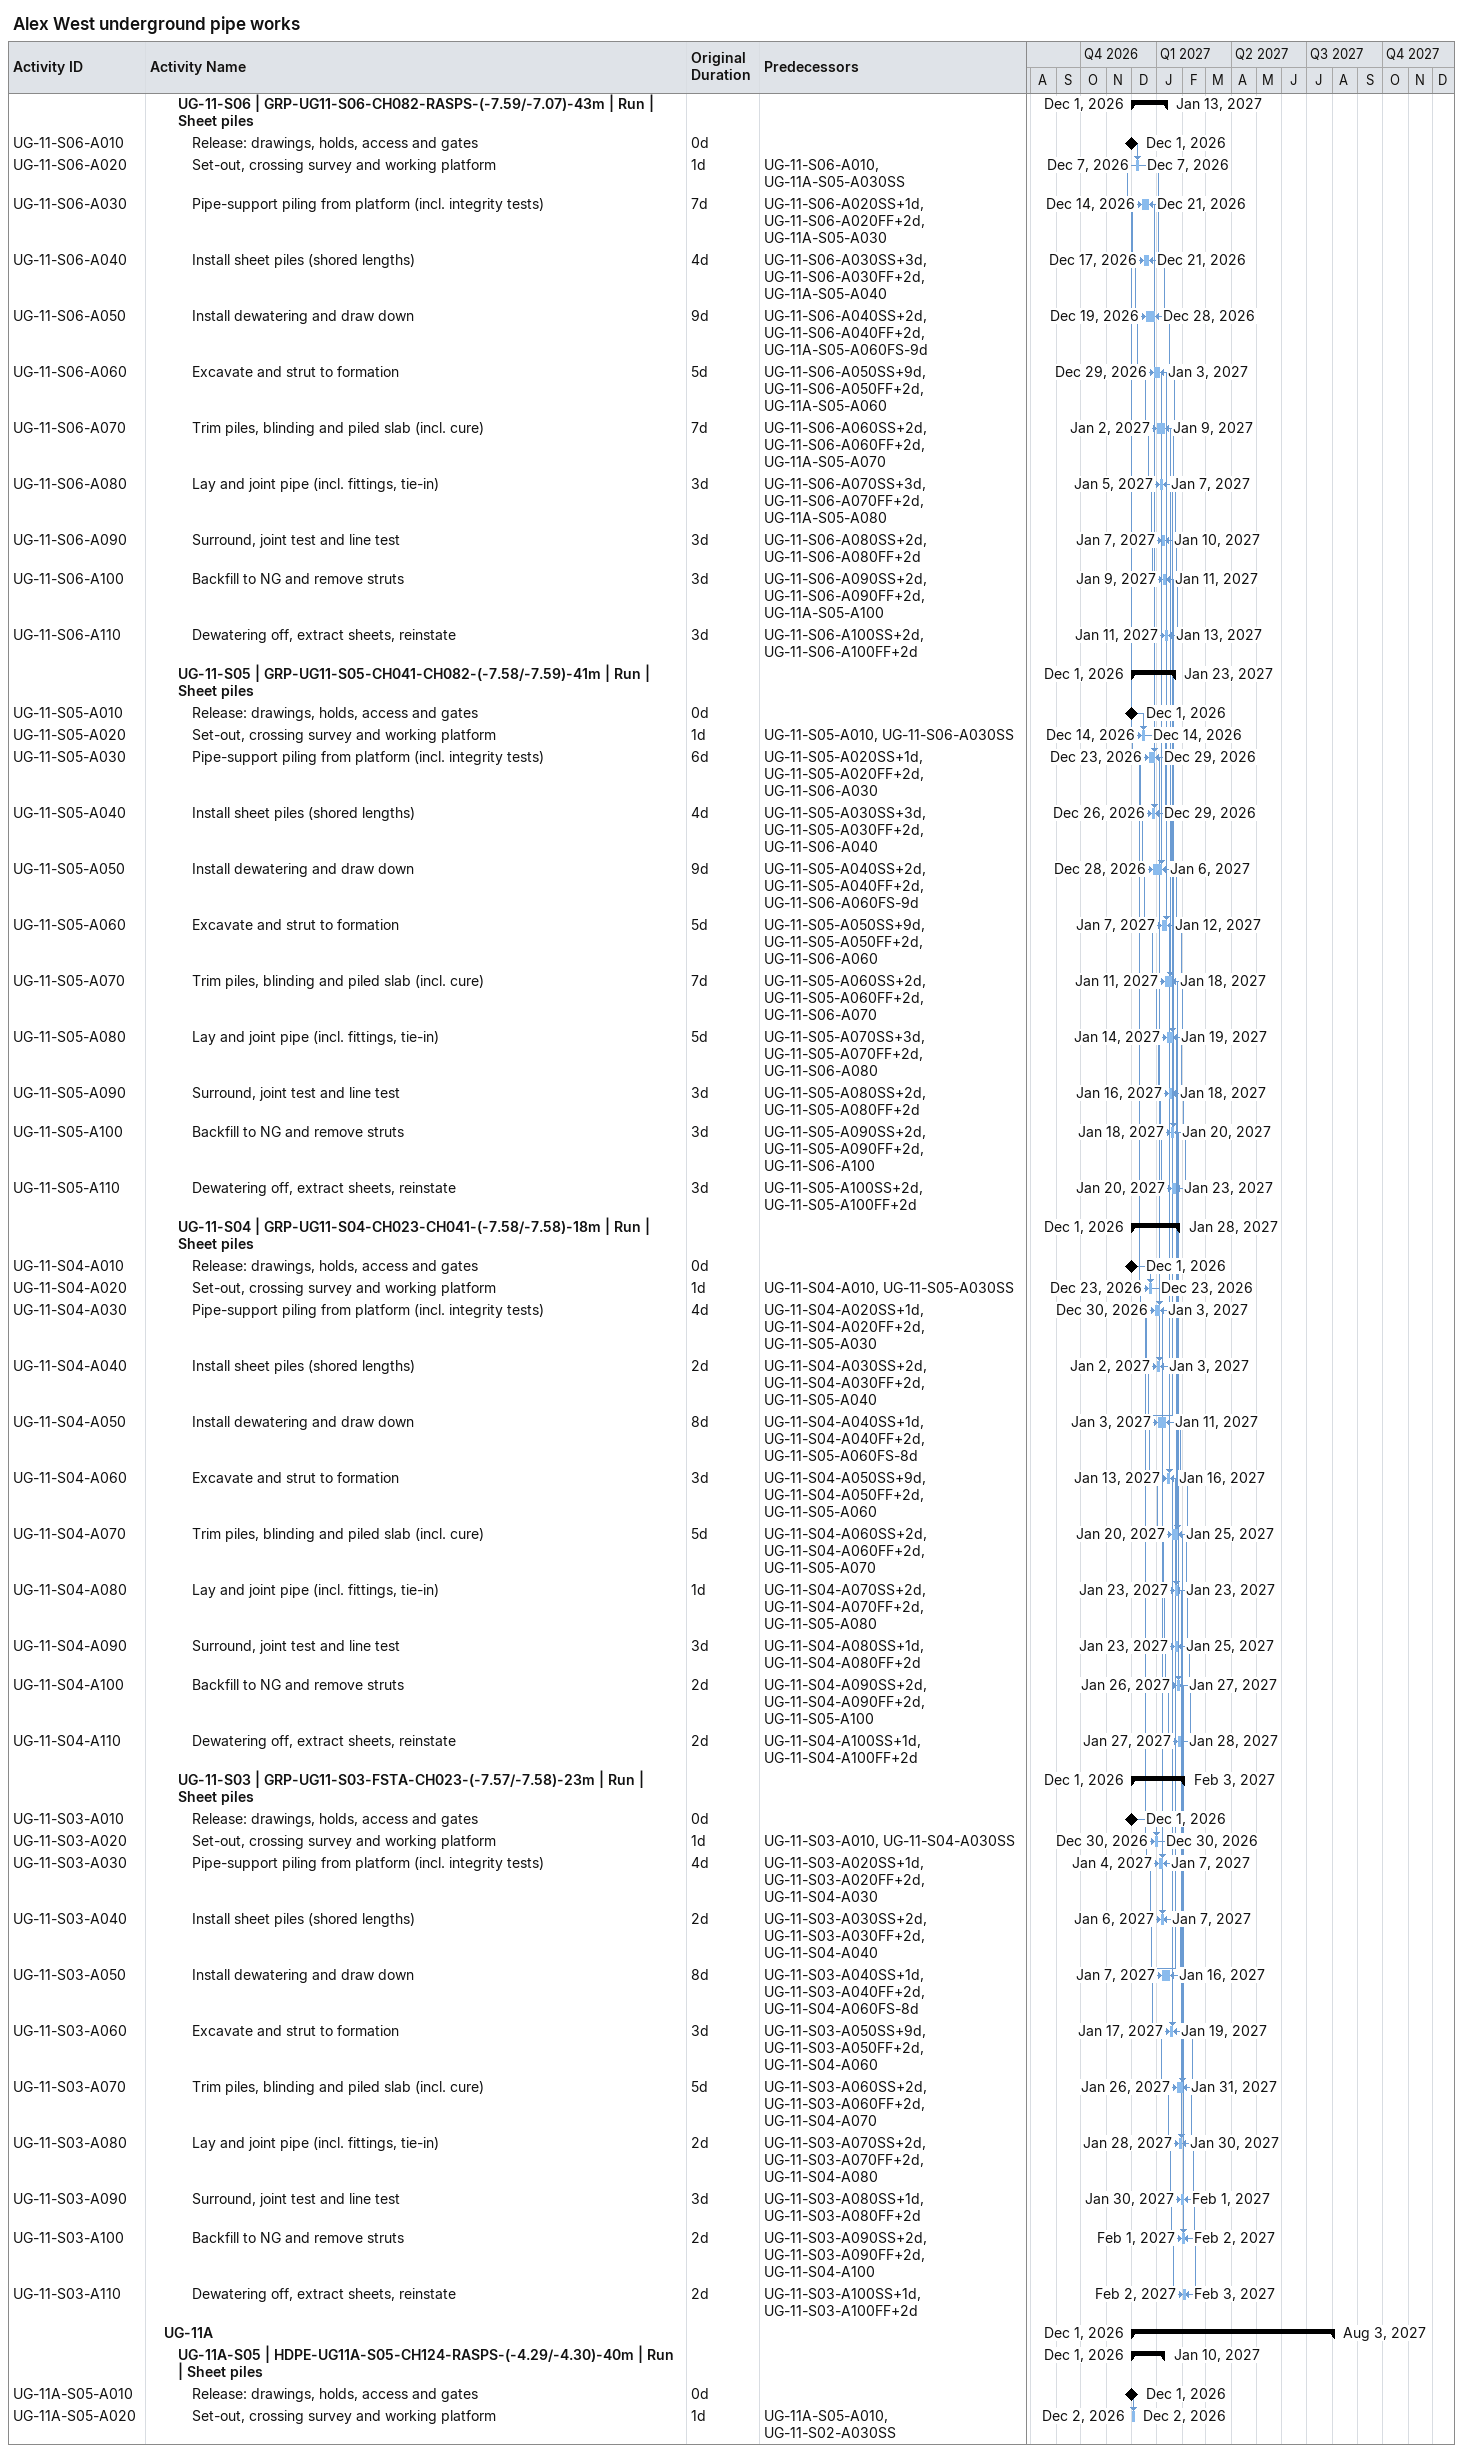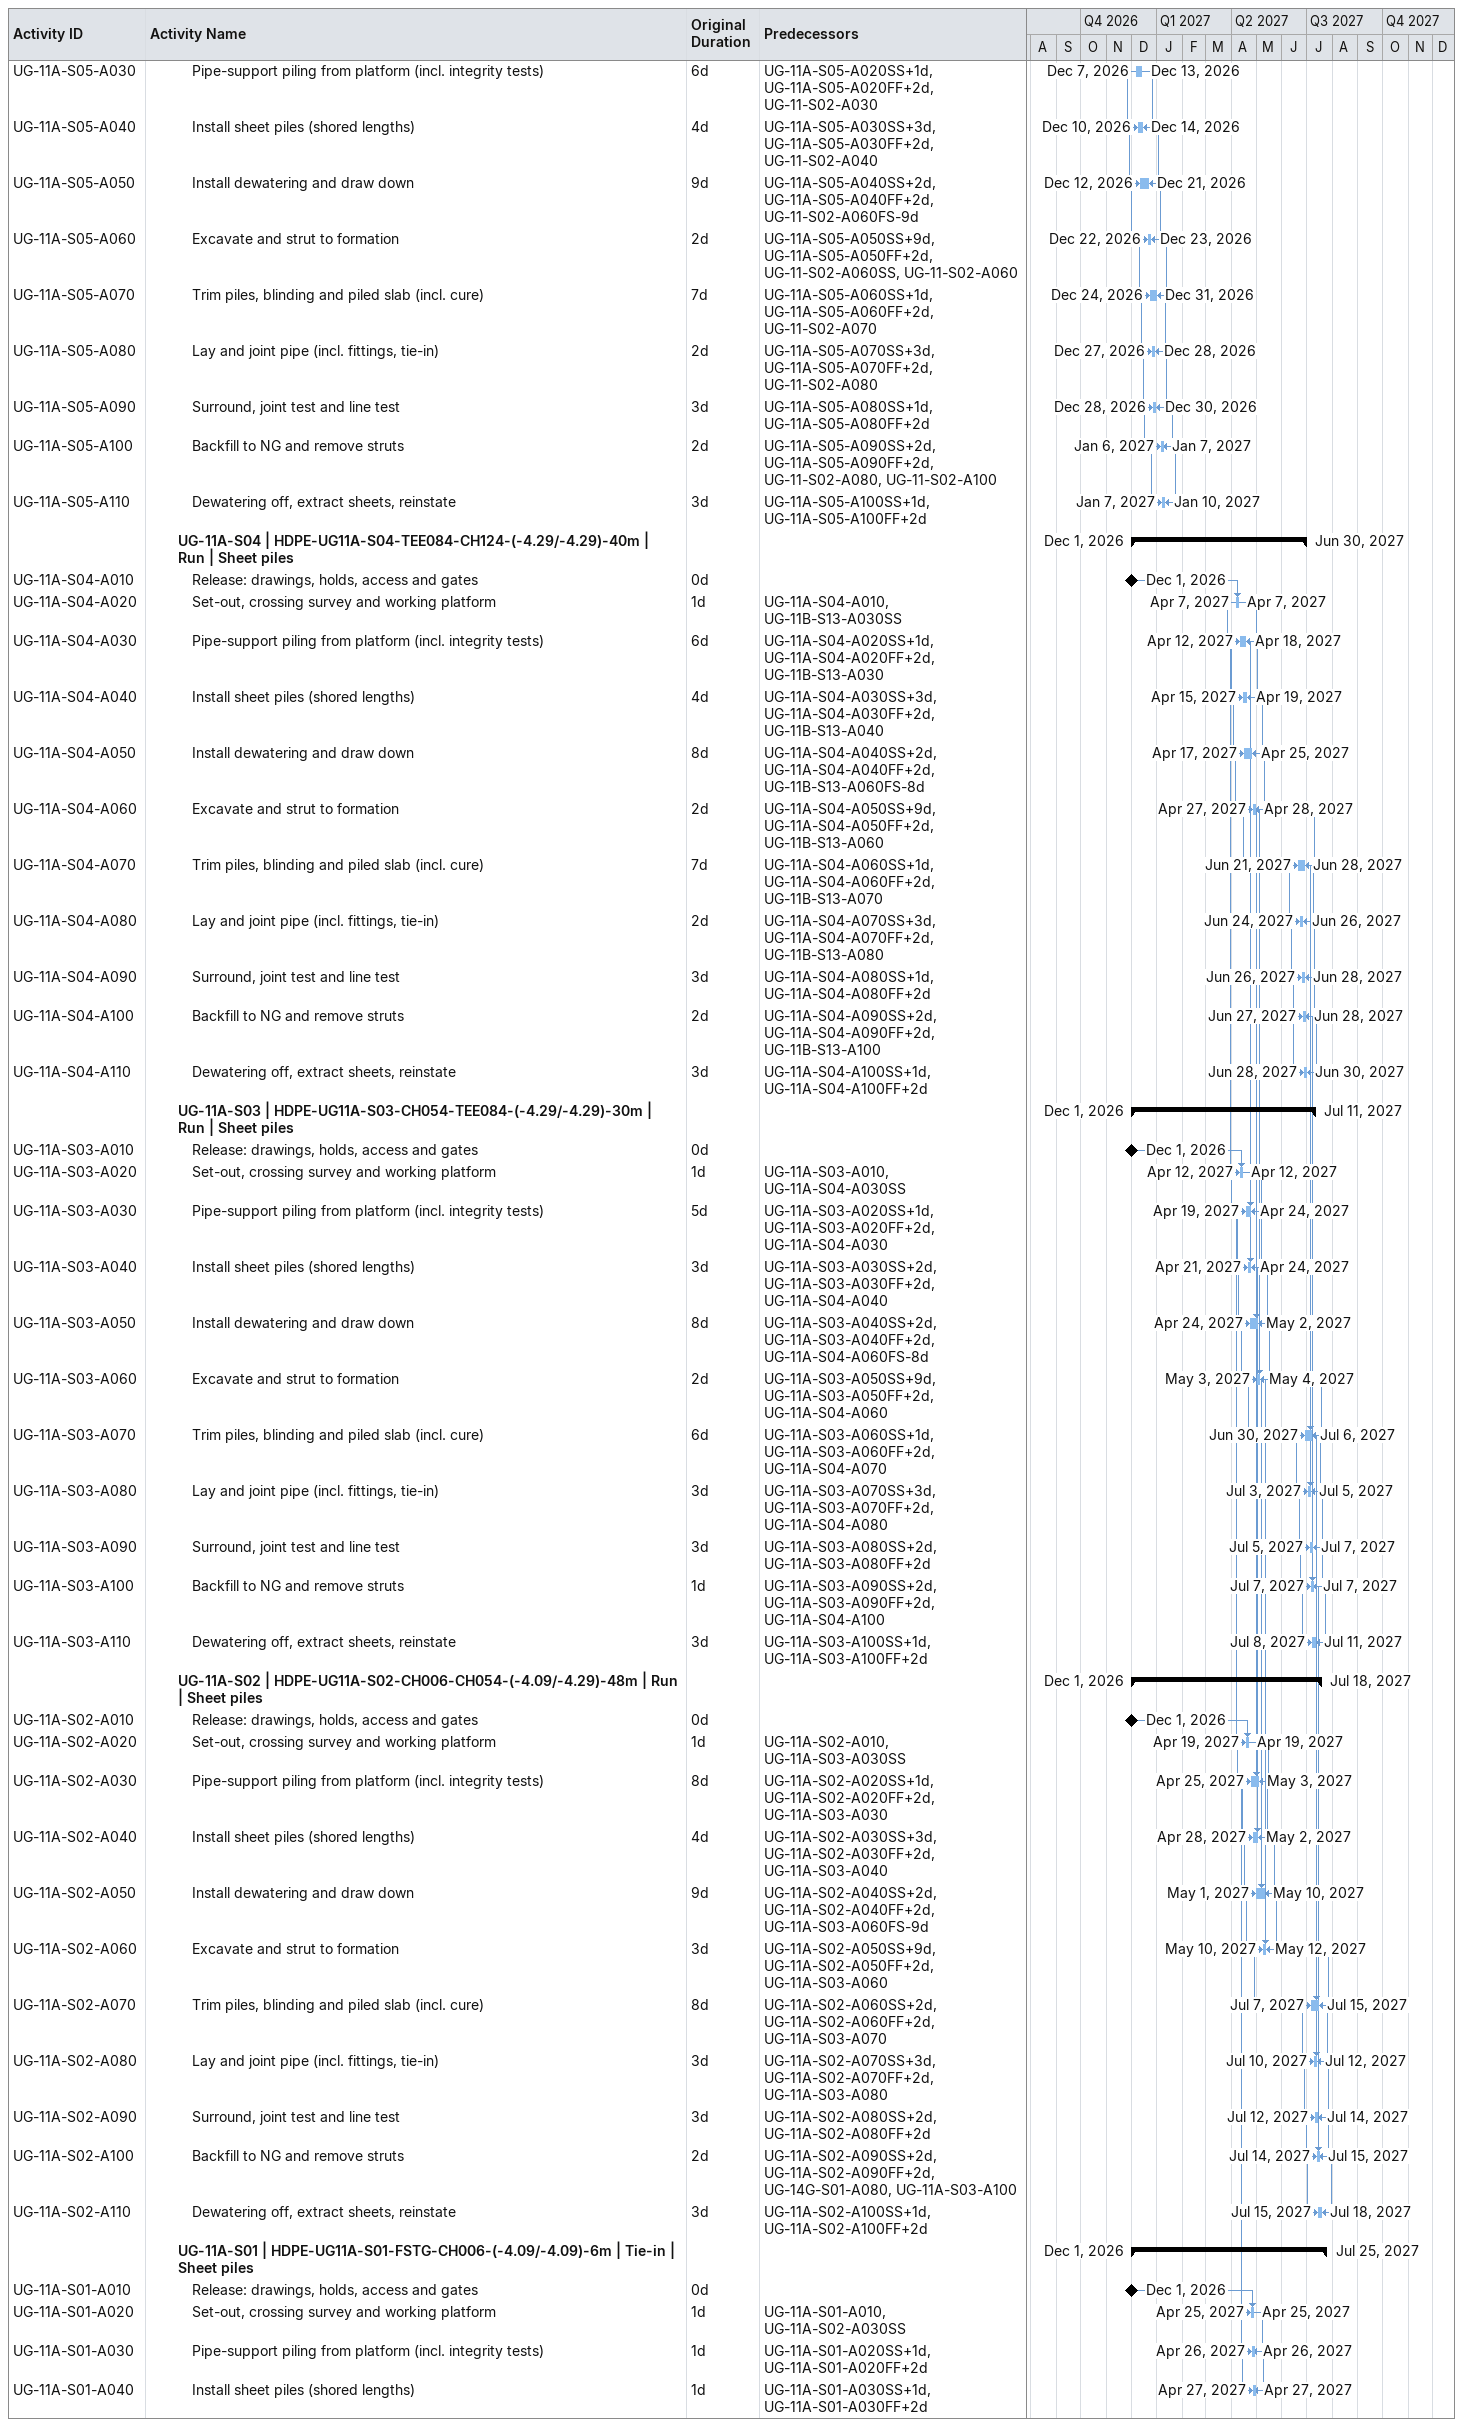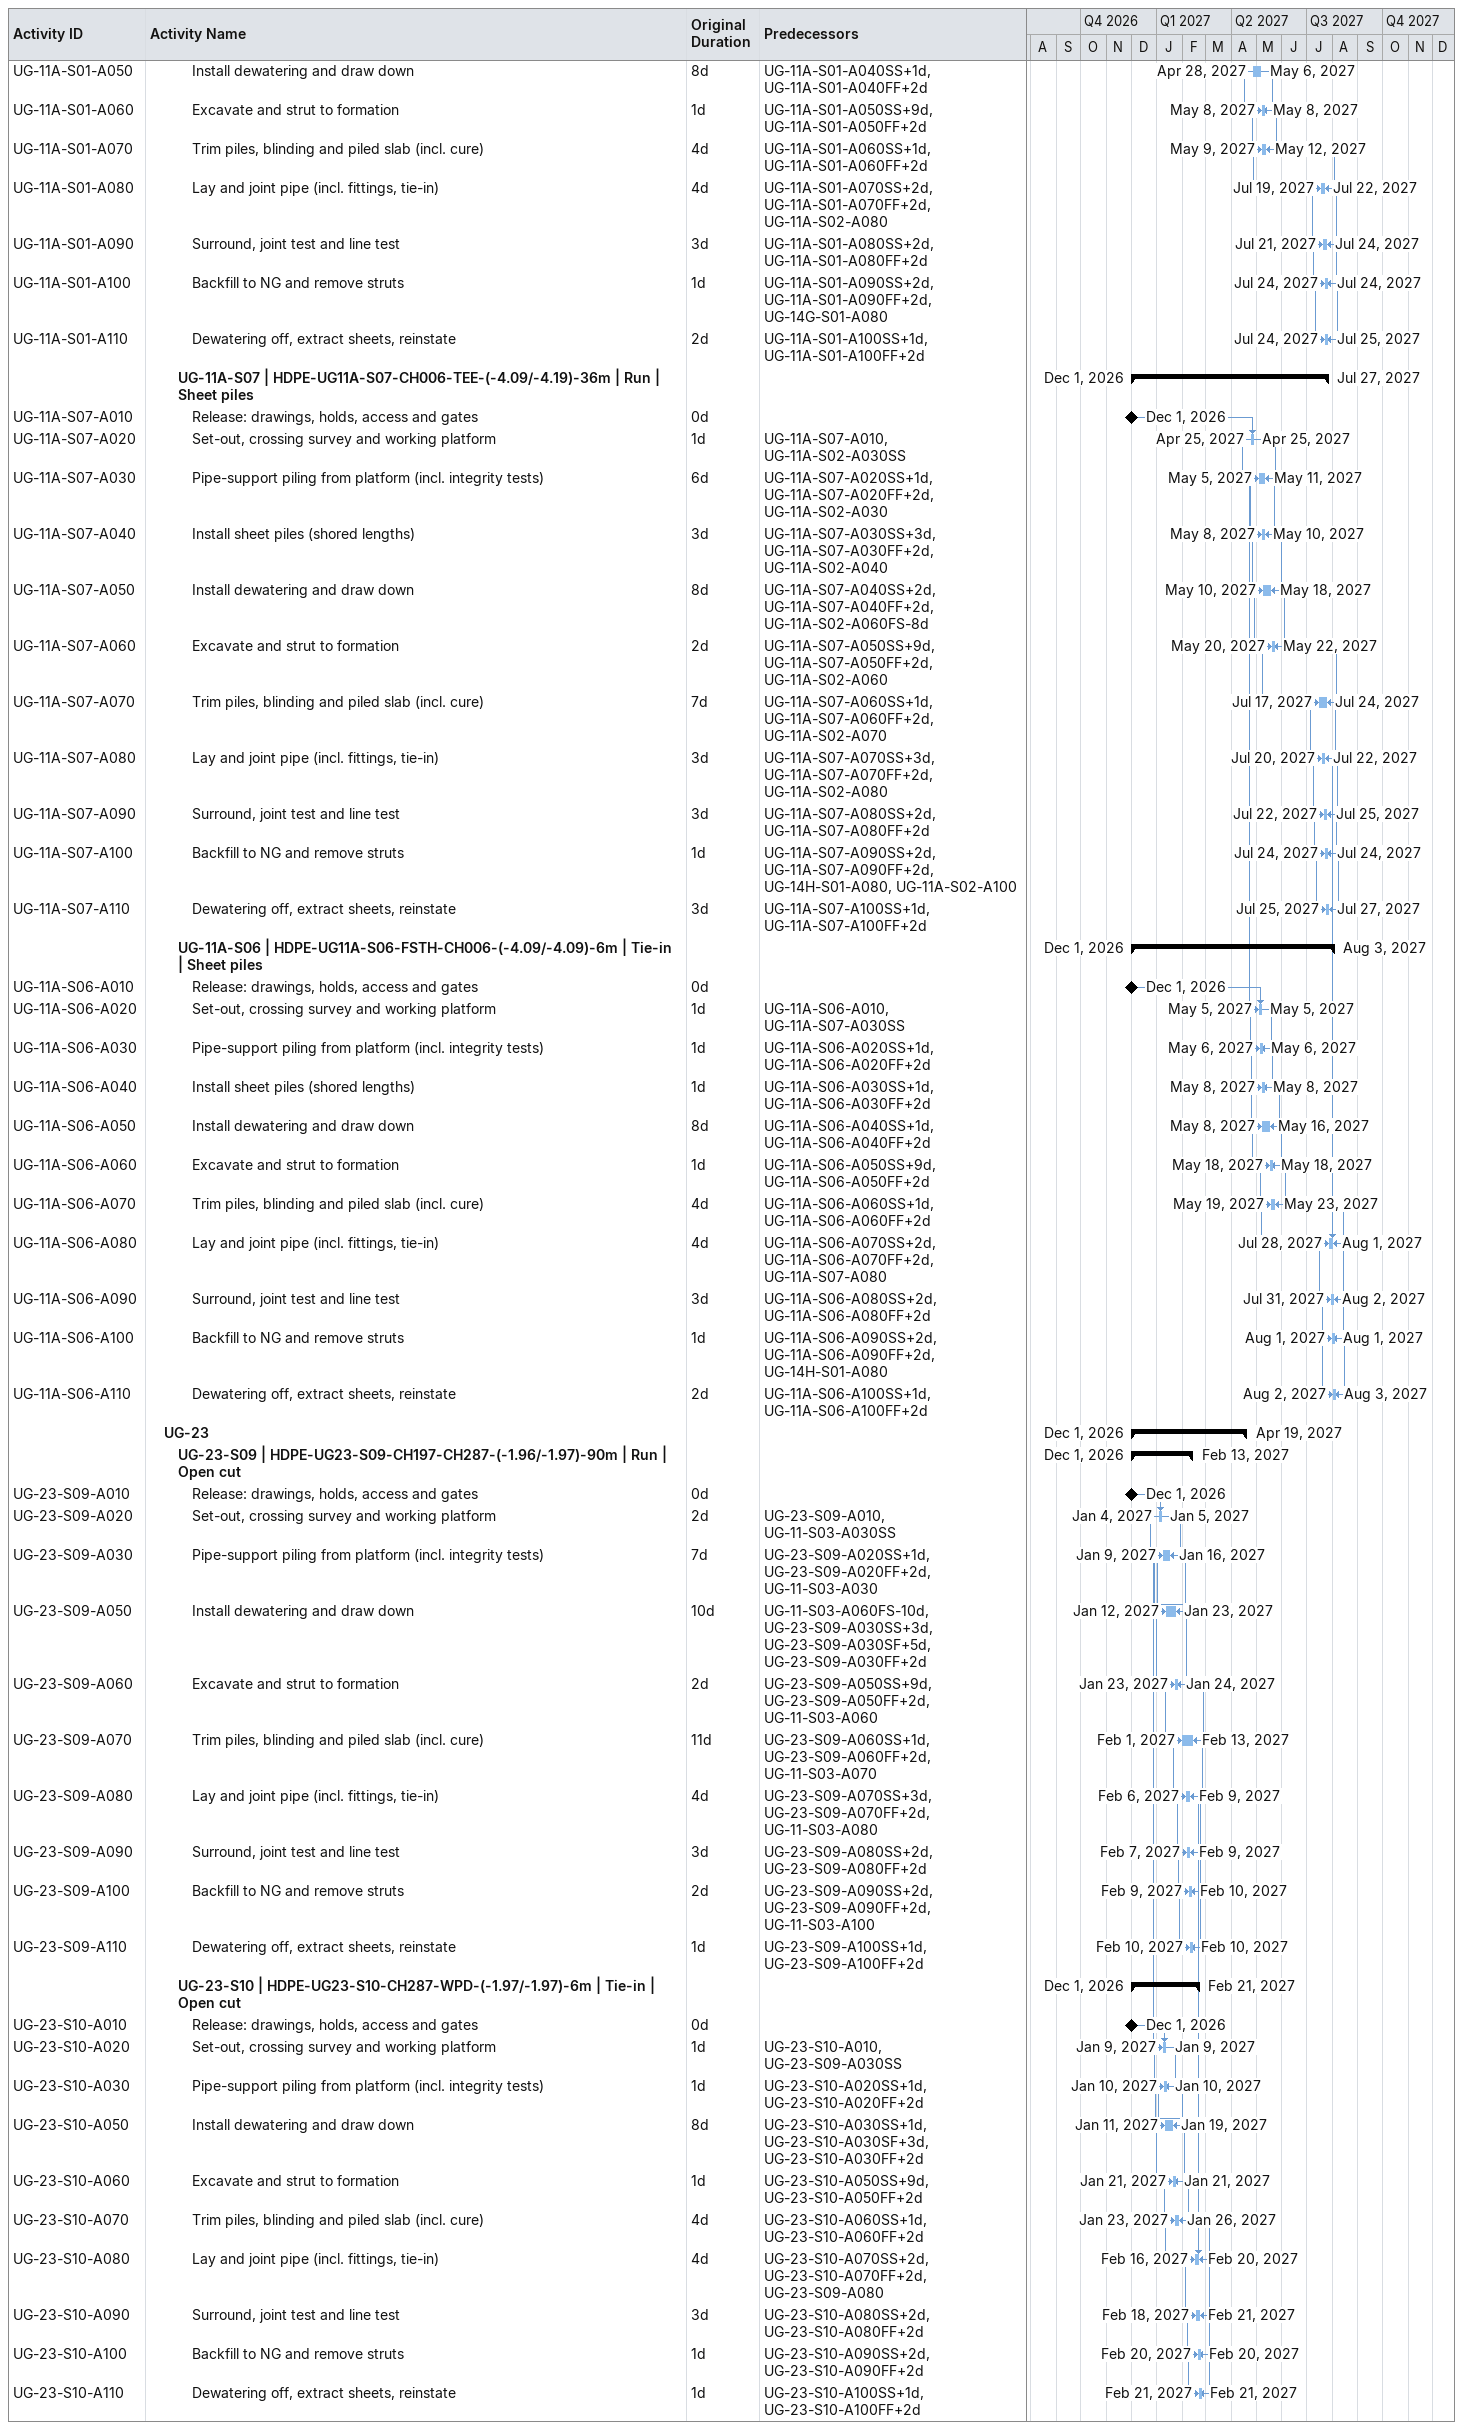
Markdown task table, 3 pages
Alex West underground pipe works

| ID | Level | Task | Original duration | Start | Finish | Predecessors |
|---|---|---|---|---|---|---|
|  | 3 | **UG-11-S06 \| GRP-UG11-S06-CH082-RASPS-(-7.59/-7.07)-43m \| Run \| Sheet piles** |  | 2026-12-01 | 2027-01-13 |  |
| UG-11-S06-A010 | 4 | Release: drawings, holds, access and gates | 0d | 2026-12-01 | 2026-12-01 |  |
| UG-11-S06-A020 | 4 | Set-out, crossing survey and working platform | 1d | 2026-12-07 | 2026-12-07 | UG-11-S06-A010, UG-11A-S05-A030SS |
| UG-11-S06-A030 | 4 | Pipe-support piling from platform (incl. integrity tests) | 7d | 2026-12-14 | 2026-12-21 | UG-11-S06-A020SS+1d, UG-11-S06-A020FF+2d, UG-11A-S05-A030 |
| UG-11-S06-A040 | 4 | Install sheet piles (shored lengths) | 4d | 2026-12-17 | 2026-12-21 | UG-11-S06-A030SS+3d, UG-11-S06-A030FF+2d, UG-11A-S05-A040 |
| UG-11-S06-A050 | 4 | Install dewatering and draw down | 9d | 2026-12-19 | 2026-12-28 | UG-11-S06-A040SS+2d, UG-11-S06-A040FF+2d, UG-11A-S05-A060FS-9d |
| UG-11-S06-A060 | 4 | Excavate and strut to formation | 5d | 2026-12-29 | 2027-01-03 | UG-11-S06-A050SS+9d, UG-11-S06-A050FF+2d, UG-11A-S05-A060 |
| UG-11-S06-A070 | 4 | Trim piles, blinding and piled slab (incl. cure) | 7d | 2027-01-02 | 2027-01-09 | UG-11-S06-A060SS+2d, UG-11-S06-A060FF+2d, UG-11A-S05-A070 |
| UG-11-S06-A080 | 4 | Lay and joint pipe (incl. fittings, tie-in) | 3d | 2027-01-05 | 2027-01-07 | UG-11-S06-A070SS+3d, UG-11-S06-A070FF+2d, UG-11A-S05-A080 |
| UG-11-S06-A090 | 4 | Surround, joint test and line test | 3d | 2027-01-07 | 2027-01-10 | UG-11-S06-A080SS+2d, UG-11-S06-A080FF+2d |
| UG-11-S06-A100 | 4 | Backfill to NG and remove struts | 3d | 2027-01-09 | 2027-01-11 | UG-11-S06-A090SS+2d, UG-11-S06-A090FF+2d, UG-11A-S05-A100 |
| UG-11-S06-A110 | 4 | Dewatering off, extract sheets, reinstate | 3d | 2027-01-11 | 2027-01-13 | UG-11-S06-A100SS+2d, UG-11-S06-A100FF+2d |
|  | 3 | **UG-11-S05 \| GRP-UG11-S05-CH041-CH082-(-7.58/-7.59)-41m \| Run \| Sheet piles** |  | 2026-12-01 | 2027-01-23 |  |
| UG-11-S05-A010 | 4 | Release: drawings, holds, access and gates | 0d | 2026-12-01 | 2026-12-01 |  |
| UG-11-S05-A020 | 4 | Set-out, crossing survey and working platform | 1d | 2026-12-14 | 2026-12-14 | UG-11-S05-A010, UG-11-S06-A030SS |
| UG-11-S05-A030 | 4 | Pipe-support piling from platform (incl. integrity tests) | 6d | 2026-12-23 | 2026-12-29 | UG-11-S05-A020SS+1d, UG-11-S05-A020FF+2d, UG-11-S06-A030 |
| UG-11-S05-A040 | 4 | Install sheet piles (shored lengths) | 4d | 2026-12-26 | 2026-12-29 | UG-11-S05-A030SS+3d, UG-11-S05-A030FF+2d, UG-11-S06-A040 |
| UG-11-S05-A050 | 4 | Install dewatering and draw down | 9d | 2026-12-28 | 2027-01-06 | UG-11-S05-A040SS+2d, UG-11-S05-A040FF+2d, UG-11-S06-A060FS-9d |
| UG-11-S05-A060 | 4 | Excavate and strut to formation | 5d | 2027-01-07 | 2027-01-12 | UG-11-S05-A050SS+9d, UG-11-S05-A050FF+2d, UG-11-S06-A060 |
| UG-11-S05-A070 | 4 | Trim piles, blinding and piled slab (incl. cure) | 7d | 2027-01-11 | 2027-01-18 | UG-11-S05-A060SS+2d, UG-11-S05-A060FF+2d, UG-11-S06-A070 |
| UG-11-S05-A080 | 4 | Lay and joint pipe (incl. fittings, tie-in) | 5d | 2027-01-14 | 2027-01-19 | UG-11-S05-A070SS+3d, UG-11-S05-A070FF+2d, UG-11-S06-A080 |
| UG-11-S05-A090 | 4 | Surround, joint test and line test | 3d | 2027-01-16 | 2027-01-18 | UG-11-S05-A080SS+2d, UG-11-S05-A080FF+2d |
| UG-11-S05-A100 | 4 | Backfill to NG and remove struts | 3d | 2027-01-18 | 2027-01-20 | UG-11-S05-A090SS+2d, UG-11-S05-A090FF+2d, UG-11-S06-A100 |
| UG-11-S05-A110 | 4 | Dewatering off, extract sheets, reinstate | 3d | 2027-01-20 | 2027-01-23 | UG-11-S05-A100SS+2d, UG-11-S05-A100FF+2d |
|  | 3 | **UG-11-S04 \| GRP-UG11-S04-CH023-CH041-(-7.58/-7.58)-18m \| Run \| Sheet piles** |  | 2026-12-01 | 2027-01-28 |  |
| UG-11-S04-A010 | 4 | Release: drawings, holds, access and gates | 0d | 2026-12-01 | 2026-12-01 |  |
| UG-11-S04-A020 | 4 | Set-out, crossing survey and working platform | 1d | 2026-12-23 | 2026-12-23 | UG-11-S04-A010, UG-11-S05-A030SS |
| UG-11-S04-A030 | 4 | Pipe-support piling from platform (incl. integrity tests) | 4d | 2026-12-30 | 2027-01-03 | UG-11-S04-A020SS+1d, UG-11-S04-A020FF+2d, UG-11-S05-A030 |
| UG-11-S04-A040 | 4 | Install sheet piles (shored lengths) | 2d | 2027-01-02 | 2027-01-03 | UG-11-S04-A030SS+2d, UG-11-S04-A030FF+2d, UG-11-S05-A040 |
| UG-11-S04-A050 | 4 | Install dewatering and draw down | 8d | 2027-01-03 | 2027-01-11 | UG-11-S04-A040SS+1d, UG-11-S04-A040FF+2d, UG-11-S05-A060FS-8d |
| UG-11-S04-A060 | 4 | Excavate and strut to formation | 3d | 2027-01-13 | 2027-01-16 | UG-11-S04-A050SS+9d, UG-11-S04-A050FF+2d, UG-11-S05-A060 |
| UG-11-S04-A070 | 4 | Trim piles, blinding and piled slab (incl. cure) | 5d | 2027-01-20 | 2027-01-25 | UG-11-S04-A060SS+2d, UG-11-S04-A060FF+2d, UG-11-S05-A070 |
| UG-11-S04-A080 | 4 | Lay and joint pipe (incl. fittings, tie-in) | 1d | 2027-01-23 | 2027-01-23 | UG-11-S04-A070SS+2d, UG-11-S04-A070FF+2d, UG-11-S05-A080 |
| UG-11-S04-A090 | 4 | Surround, joint test and line test | 3d | 2027-01-23 | 2027-01-25 | UG-11-S04-A080SS+1d, UG-11-S04-A080FF+2d |
| UG-11-S04-A100 | 4 | Backfill to NG and remove struts | 2d | 2027-01-26 | 2027-01-27 | UG-11-S04-A090SS+2d, UG-11-S04-A090FF+2d, UG-11-S05-A100 |
| UG-11-S04-A110 | 4 | Dewatering off, extract sheets, reinstate | 2d | 2027-01-27 | 2027-01-28 | UG-11-S04-A100SS+1d, UG-11-S04-A100FF+2d |
|  | 3 | **UG-11-S03 \| GRP-UG11-S03-FSTA-CH023-(-7.57/-7.58)-23m \| Run \| Sheet piles** |  | 2026-12-01 | 2027-02-03 |  |
| UG-11-S03-A010 | 4 | Release: drawings, holds, access and gates | 0d | 2026-12-01 | 2026-12-01 |  |
| UG-11-S03-A020 | 4 | Set-out, crossing survey and working platform | 1d | 2026-12-30 | 2026-12-30 | UG-11-S03-A010, UG-11-S04-A030SS |
| UG-11-S03-A030 | 4 | Pipe-support piling from platform (incl. integrity tests) | 4d | 2027-01-04 | 2027-01-07 | UG-11-S03-A020SS+1d, UG-11-S03-A020FF+2d, UG-11-S04-A030 |
| UG-11-S03-A040 | 4 | Install sheet piles (shored lengths) | 2d | 2027-01-06 | 2027-01-07 | UG-11-S03-A030SS+2d, UG-11-S03-A030FF+2d, UG-11-S04-A040 |
| UG-11-S03-A050 | 4 | Install dewatering and draw down | 8d | 2027-01-07 | 2027-01-16 | UG-11-S03-A040SS+1d, UG-11-S03-A040FF+2d, UG-11-S04-A060FS-8d |
| UG-11-S03-A060 | 4 | Excavate and strut to formation | 3d | 2027-01-17 | 2027-01-19 | UG-11-S03-A050SS+9d, UG-11-S03-A050FF+2d, UG-11-S04-A060 |
| UG-11-S03-A070 | 4 | Trim piles, blinding and piled slab (incl. cure) | 5d | 2027-01-26 | 2027-01-31 | UG-11-S03-A060SS+2d, UG-11-S03-A060FF+2d, UG-11-S04-A070 |
| UG-11-S03-A080 | 4 | Lay and joint pipe (incl. fittings, tie-in) | 2d | 2027-01-28 | 2027-01-30 | UG-11-S03-A070SS+2d, UG-11-S03-A070FF+2d, UG-11-S04-A080 |
| UG-11-S03-A090 | 4 | Surround, joint test and line test | 3d | 2027-01-30 | 2027-02-01 | UG-11-S03-A080SS+1d, UG-11-S03-A080FF+2d |
| UG-11-S03-A100 | 4 | Backfill to NG and remove struts | 2d | 2027-02-01 | 2027-02-02 | UG-11-S03-A090SS+2d, UG-11-S03-A090FF+2d, UG-11-S04-A100 |
| UG-11-S03-A110 | 4 | Dewatering off, extract sheets, reinstate | 2d | 2027-02-02 | 2027-02-03 | UG-11-S03-A100SS+1d, UG-11-S03-A100FF+2d |
|  | 2 | **UG-11A** |  | 2026-12-01 | 2027-08-03 |  |
|  | 3 | **UG-11A-S05 \| HDPE-UG11A-S05-CH124-RASPS-(-4.29/-4.30)-40m \| Run \| Sheet piles** |  | 2026-12-01 | 2027-01-10 |  |
| UG-11A-S05-A010 | 4 | Release: drawings, holds, access and gates | 0d | 2026-12-01 | 2026-12-01 |  |
| UG-11A-S05-A020 | 4 | Set-out, crossing survey and working platform | 1d | 2026-12-02 | 2026-12-02 | UG-11A-S05-A010, UG-11-S02-A030SS |
| UG-11A-S05-A030 | 4 | Pipe-support piling from platform (incl. integrity tests) | 6d | 2026-12-07 | 2026-12-13 | UG-11A-S05-A020SS+1d, UG-11A-S05-A020FF+2d, UG-11-S02-A030 |
| UG-11A-S05-A040 | 4 | Install sheet piles (shored lengths) | 4d | 2026-12-10 | 2026-12-14 | UG-11A-S05-A030SS+3d, UG-11A-S05-A030FF+2d, UG-11-S02-A040 |
| UG-11A-S05-A050 | 4 | Install dewatering and draw down | 9d | 2026-12-12 | 2026-12-21 | UG-11A-S05-A040SS+2d, UG-11A-S05-A040FF+2d, UG-11-S02-A060FS-9d |
| UG-11A-S05-A060 | 4 | Excavate and strut to formation | 2d | 2026-12-22 | 2026-12-23 | UG-11A-S05-A050SS+9d, UG-11A-S05-A050FF+2d, UG-11-S02-A060SS, UG-11-S02-A060 |
| UG-11A-S05-A070 | 4 | Trim piles, blinding and piled slab (incl. cure) | 7d | 2026-12-24 | 2026-12-31 | UG-11A-S05-A060SS+1d, UG-11A-S05-A060FF+2d, UG-11-S02-A070 |
| UG-11A-S05-A080 | 4 | Lay and joint pipe (incl. fittings, tie-in) | 2d | 2026-12-27 | 2026-12-28 | UG-11A-S05-A070SS+3d, UG-11A-S05-A070FF+2d, UG-11-S02-A080 |
| UG-11A-S05-A090 | 4 | Surround, joint test and line test | 3d | 2026-12-28 | 2026-12-30 | UG-11A-S05-A080SS+1d, UG-11A-S05-A080FF+2d |
| UG-11A-S05-A100 | 4 | Backfill to NG and remove struts | 2d | 2027-01-06 | 2027-01-07 | UG-11A-S05-A090SS+2d, UG-11A-S05-A090FF+2d, UG-11-S02-A080, UG-11-S02-A100 |
| UG-11A-S05-A110 | 4 | Dewatering off, extract sheets, reinstate | 3d | 2027-01-07 | 2027-01-10 | UG-11A-S05-A100SS+1d, UG-11A-S05-A100FF+2d |
|  | 3 | **UG-11A-S04 \| HDPE-UG11A-S04-TEE084-CH124-(-4.29/-4.29)-40m \| Run \| Sheet piles** |  | 2026-12-01 | 2027-06-30 |  |
| UG-11A-S04-A010 | 4 | Release: drawings, holds, access and gates | 0d | 2026-12-01 | 2026-12-01 |  |
| UG-11A-S04-A020 | 4 | Set-out, crossing survey and working platform | 1d | 2027-04-07 | 2027-04-07 | UG-11A-S04-A010, UG-11B-S13-A030SS |
| UG-11A-S04-A030 | 4 | Pipe-support piling from platform (incl. integrity tests) | 6d | 2027-04-12 | 2027-04-18 | UG-11A-S04-A020SS+1d, UG-11A-S04-A020FF+2d, UG-11B-S13-A030 |
| UG-11A-S04-A040 | 4 | Install sheet piles (shored lengths) | 4d | 2027-04-15 | 2027-04-19 | UG-11A-S04-A030SS+3d, UG-11A-S04-A030FF+2d, UG-11B-S13-A040 |
| UG-11A-S04-A050 | 4 | Install dewatering and draw down | 8d | 2027-04-17 | 2027-04-25 | UG-11A-S04-A040SS+2d, UG-11A-S04-A040FF+2d, UG-11B-S13-A060FS-8d |
| UG-11A-S04-A060 | 4 | Excavate and strut to formation | 2d | 2027-04-27 | 2027-04-28 | UG-11A-S04-A050SS+9d, UG-11A-S04-A050FF+2d, UG-11B-S13-A060 |
| UG-11A-S04-A070 | 4 | Trim piles, blinding and piled slab (incl. cure) | 7d | 2027-06-21 | 2027-06-28 | UG-11A-S04-A060SS+1d, UG-11A-S04-A060FF+2d, UG-11B-S13-A070 |
| UG-11A-S04-A080 | 4 | Lay and joint pipe (incl. fittings, tie-in) | 2d | 2027-06-24 | 2027-06-26 | UG-11A-S04-A070SS+3d, UG-11A-S04-A070FF+2d, UG-11B-S13-A080 |
| UG-11A-S04-A090 | 4 | Surround, joint test and line test | 3d | 2027-06-26 | 2027-06-28 | UG-11A-S04-A080SS+1d, UG-11A-S04-A080FF+2d |
| UG-11A-S04-A100 | 4 | Backfill to NG and remove struts | 2d | 2027-06-27 | 2027-06-28 | UG-11A-S04-A090SS+2d, UG-11A-S04-A090FF+2d, UG-11B-S13-A100 |
| UG-11A-S04-A110 | 4 | Dewatering off, extract sheets, reinstate | 3d | 2027-06-28 | 2027-06-30 | UG-11A-S04-A100SS+1d, UG-11A-S04-A100FF+2d |
|  | 3 | **UG-11A-S03 \| HDPE-UG11A-S03-CH054-TEE084-(-4.29/-4.29)-30m \| Run \| Sheet piles** |  | 2026-12-01 | 2027-07-11 |  |
| UG-11A-S03-A010 | 4 | Release: drawings, holds, access and gates | 0d | 2026-12-01 | 2026-12-01 |  |
| UG-11A-S03-A020 | 4 | Set-out, crossing survey and working platform | 1d | 2027-04-12 | 2027-04-12 | UG-11A-S03-A010, UG-11A-S04-A030SS |
| UG-11A-S03-A030 | 4 | Pipe-support piling from platform (incl. integrity tests) | 5d | 2027-04-19 | 2027-04-24 | UG-11A-S03-A020SS+1d, UG-11A-S03-A020FF+2d, UG-11A-S04-A030 |
| UG-11A-S03-A040 | 4 | Install sheet piles (shored lengths) | 3d | 2027-04-21 | 2027-04-24 | UG-11A-S03-A030SS+2d, UG-11A-S03-A030FF+2d, UG-11A-S04-A040 |
| UG-11A-S03-A050 | 4 | Install dewatering and draw down | 8d | 2027-04-24 | 2027-05-02 | UG-11A-S03-A040SS+2d, UG-11A-S03-A040FF+2d, UG-11A-S04-A060FS-8d |
| UG-11A-S03-A060 | 4 | Excavate and strut to formation | 2d | 2027-05-03 | 2027-05-04 | UG-11A-S03-A050SS+9d, UG-11A-S03-A050FF+2d, UG-11A-S04-A060 |
| UG-11A-S03-A070 | 4 | Trim piles, blinding and piled slab (incl. cure) | 6d | 2027-06-30 | 2027-07-06 | UG-11A-S03-A060SS+1d, UG-11A-S03-A060FF+2d, UG-11A-S04-A070 |
| UG-11A-S03-A080 | 4 | Lay and joint pipe (incl. fittings, tie-in) | 3d | 2027-07-03 | 2027-07-05 | UG-11A-S03-A070SS+3d, UG-11A-S03-A070FF+2d, UG-11A-S04-A080 |
| UG-11A-S03-A090 | 4 | Surround, joint test and line test | 3d | 2027-07-05 | 2027-07-07 | UG-11A-S03-A080SS+2d, UG-11A-S03-A080FF+2d |
| UG-11A-S03-A100 | 4 | Backfill to NG and remove struts | 1d | 2027-07-07 | 2027-07-07 | UG-11A-S03-A090SS+2d, UG-11A-S03-A090FF+2d, UG-11A-S04-A100 |
| UG-11A-S03-A110 | 4 | Dewatering off, extract sheets, reinstate | 3d | 2027-07-08 | 2027-07-11 | UG-11A-S03-A100SS+1d, UG-11A-S03-A100FF+2d |
|  | 3 | **UG-11A-S02 \| HDPE-UG11A-S02-CH006-CH054-(-4.09/-4.29)-48m \| Run \| Sheet piles** |  | 2026-12-01 | 2027-07-18 |  |
| UG-11A-S02-A010 | 4 | Release: drawings, holds, access and gates | 0d | 2026-12-01 | 2026-12-01 |  |
| UG-11A-S02-A020 | 4 | Set-out, crossing survey and working platform | 1d | 2027-04-19 | 2027-04-19 | UG-11A-S02-A010, UG-11A-S03-A030SS |
| UG-11A-S02-A030 | 4 | Pipe-support piling from platform (incl. integrity tests) | 8d | 2027-04-25 | 2027-05-03 | UG-11A-S02-A020SS+1d, UG-11A-S02-A020FF+2d, UG-11A-S03-A030 |
| UG-11A-S02-A040 | 4 | Install sheet piles (shored lengths) | 4d | 2027-04-28 | 2027-05-02 | UG-11A-S02-A030SS+3d, UG-11A-S02-A030FF+2d, UG-11A-S03-A040 |
| UG-11A-S02-A050 | 4 | Install dewatering and draw down | 9d | 2027-05-01 | 2027-05-10 | UG-11A-S02-A040SS+2d, UG-11A-S02-A040FF+2d, UG-11A-S03-A060FS-9d |
| UG-11A-S02-A060 | 4 | Excavate and strut to formation | 3d | 2027-05-10 | 2027-05-12 | UG-11A-S02-A050SS+9d, UG-11A-S02-A050FF+2d, UG-11A-S03-A060 |
| UG-11A-S02-A070 | 4 | Trim piles, blinding and piled slab (incl. cure) | 8d | 2027-07-07 | 2027-07-15 | UG-11A-S02-A060SS+2d, UG-11A-S02-A060FF+2d, UG-11A-S03-A070 |
| UG-11A-S02-A080 | 4 | Lay and joint pipe (incl. fittings, tie-in) | 3d | 2027-07-10 | 2027-07-12 | UG-11A-S02-A070SS+3d, UG-11A-S02-A070FF+2d, UG-11A-S03-A080 |
| UG-11A-S02-A090 | 4 | Surround, joint test and line test | 3d | 2027-07-12 | 2027-07-14 | UG-11A-S02-A080SS+2d, UG-11A-S02-A080FF+2d |
| UG-11A-S02-A100 | 4 | Backfill to NG and remove struts | 2d | 2027-07-14 | 2027-07-15 | UG-11A-S02-A090SS+2d, UG-11A-S02-A090FF+2d, UG-14G-S01-A080, UG-11A-S03-A100 |
| UG-11A-S02-A110 | 4 | Dewatering off, extract sheets, reinstate | 3d | 2027-07-15 | 2027-07-18 | UG-11A-S02-A100SS+1d, UG-11A-S02-A100FF+2d |
|  | 3 | **UG-11A-S01 \| HDPE-UG11A-S01-FSTG-CH006-(-4.09/-4.09)-6m \| Tie-in \| Sheet piles** |  | 2026-12-01 | 2027-07-25 |  |
| UG-11A-S01-A010 | 4 | Release: drawings, holds, access and gates | 0d | 2026-12-01 | 2026-12-01 |  |
| UG-11A-S01-A020 | 4 | Set-out, crossing survey and working platform | 1d | 2027-04-25 | 2027-04-25 | UG-11A-S01-A010, UG-11A-S02-A030SS |
| UG-11A-S01-A030 | 4 | Pipe-support piling from platform (incl. integrity tests) | 1d | 2027-04-26 | 2027-04-26 | UG-11A-S01-A020SS+1d, UG-11A-S01-A020FF+2d |
| UG-11A-S01-A040 | 4 | Install sheet piles (shored lengths) | 1d | 2027-04-27 | 2027-04-27 | UG-11A-S01-A030SS+1d, UG-11A-S01-A030FF+2d |
| UG-11A-S01-A050 | 4 | Install dewatering and draw down | 8d | 2027-04-28 | 2027-05-06 | UG-11A-S01-A040SS+1d, UG-11A-S01-A040FF+2d |
| UG-11A-S01-A060 | 4 | Excavate and strut to formation | 1d | 2027-05-08 | 2027-05-08 | UG-11A-S01-A050SS+9d, UG-11A-S01-A050FF+2d |
| UG-11A-S01-A070 | 4 | Trim piles, blinding and piled slab (incl. cure) | 4d | 2027-05-09 | 2027-05-12 | UG-11A-S01-A060SS+1d, UG-11A-S01-A060FF+2d |
| UG-11A-S01-A080 | 4 | Lay and joint pipe (incl. fittings, tie-in) | 4d | 2027-07-19 | 2027-07-22 | UG-11A-S01-A070SS+2d, UG-11A-S01-A070FF+2d, UG-11A-S02-A080 |
| UG-11A-S01-A090 | 4 | Surround, joint test and line test | 3d | 2027-07-21 | 2027-07-24 | UG-11A-S01-A080SS+2d, UG-11A-S01-A080FF+2d |
| UG-11A-S01-A100 | 4 | Backfill to NG and remove struts | 1d | 2027-07-24 | 2027-07-24 | UG-11A-S01-A090SS+2d, UG-11A-S01-A090FF+2d, UG-14G-S01-A080 |
| UG-11A-S01-A110 | 4 | Dewatering off, extract sheets, reinstate | 2d | 2027-07-24 | 2027-07-25 | UG-11A-S01-A100SS+1d, UG-11A-S01-A100FF+2d |
|  | 3 | **UG-11A-S07 \| HDPE-UG11A-S07-CH006-TEE-(-4.09/-4.19)-36m \| Run \| Sheet piles** |  | 2026-12-01 | 2027-07-27 |  |
| UG-11A-S07-A010 | 4 | Release: drawings, holds, access and gates | 0d | 2026-12-01 | 2026-12-01 |  |
| UG-11A-S07-A020 | 4 | Set-out, crossing survey and working platform | 1d | 2027-04-25 | 2027-04-25 | UG-11A-S07-A010, UG-11A-S02-A030SS |
| UG-11A-S07-A030 | 4 | Pipe-support piling from platform (incl. integrity tests) | 6d | 2027-05-05 | 2027-05-11 | UG-11A-S07-A020SS+1d, UG-11A-S07-A020FF+2d, UG-11A-S02-A030 |
| UG-11A-S07-A040 | 4 | Install sheet piles (shored lengths) | 3d | 2027-05-08 | 2027-05-10 | UG-11A-S07-A030SS+3d, UG-11A-S07-A030FF+2d, UG-11A-S02-A040 |
| UG-11A-S07-A050 | 4 | Install dewatering and draw down | 8d | 2027-05-10 | 2027-05-18 | UG-11A-S07-A040SS+2d, UG-11A-S07-A040FF+2d, UG-11A-S02-A060FS-8d |
| UG-11A-S07-A060 | 4 | Excavate and strut to formation | 2d | 2027-05-20 | 2027-05-22 | UG-11A-S07-A050SS+9d, UG-11A-S07-A050FF+2d, UG-11A-S02-A060 |
| UG-11A-S07-A070 | 4 | Trim piles, blinding and piled slab (incl. cure) | 7d | 2027-07-17 | 2027-07-24 | UG-11A-S07-A060SS+1d, UG-11A-S07-A060FF+2d, UG-11A-S02-A070 |
| UG-11A-S07-A080 | 4 | Lay and joint pipe (incl. fittings, tie-in) | 3d | 2027-07-20 | 2027-07-22 | UG-11A-S07-A070SS+3d, UG-11A-S07-A070FF+2d, UG-11A-S02-A080 |
| UG-11A-S07-A090 | 4 | Surround, joint test and line test | 3d | 2027-07-22 | 2027-07-25 | UG-11A-S07-A080SS+2d, UG-11A-S07-A080FF+2d |
| UG-11A-S07-A100 | 4 | Backfill to NG and remove struts | 1d | 2027-07-24 | 2027-07-24 | UG-11A-S07-A090SS+2d, UG-11A-S07-A090FF+2d, UG-14H-S01-A080, UG-11A-S02-A100 |
| UG-11A-S07-A110 | 4 | Dewatering off, extract sheets, reinstate | 3d | 2027-07-25 | 2027-07-27 | UG-11A-S07-A100SS+1d, UG-11A-S07-A100FF+2d |
|  | 3 | **UG-11A-S06 \| HDPE-UG11A-S06-FSTH-CH006-(-4.09/-4.09)-6m \| Tie-in \| Sheet piles** |  | 2026-12-01 | 2027-08-03 |  |
| UG-11A-S06-A010 | 4 | Release: drawings, holds, access and gates | 0d | 2026-12-01 | 2026-12-01 |  |
| UG-11A-S06-A020 | 4 | Set-out, crossing survey and working platform | 1d | 2027-05-05 | 2027-05-05 | UG-11A-S06-A010, UG-11A-S07-A030SS |
| UG-11A-S06-A030 | 4 | Pipe-support piling from platform (incl. integrity tests) | 1d | 2027-05-06 | 2027-05-06 | UG-11A-S06-A020SS+1d, UG-11A-S06-A020FF+2d |
| UG-11A-S06-A040 | 4 | Install sheet piles (shored lengths) | 1d | 2027-05-08 | 2027-05-08 | UG-11A-S06-A030SS+1d, UG-11A-S06-A030FF+2d |
| UG-11A-S06-A050 | 4 | Install dewatering and draw down | 8d | 2027-05-08 | 2027-05-16 | UG-11A-S06-A040SS+1d, UG-11A-S06-A040FF+2d |
| UG-11A-S06-A060 | 4 | Excavate and strut to formation | 1d | 2027-05-18 | 2027-05-18 | UG-11A-S06-A050SS+9d, UG-11A-S06-A050FF+2d |
| UG-11A-S06-A070 | 4 | Trim piles, blinding and piled slab (incl. cure) | 4d | 2027-05-19 | 2027-05-23 | UG-11A-S06-A060SS+1d, UG-11A-S06-A060FF+2d |
| UG-11A-S06-A080 | 4 | Lay and joint pipe (incl. fittings, tie-in) | 4d | 2027-07-28 | 2027-08-01 | UG-11A-S06-A070SS+2d, UG-11A-S06-A070FF+2d, UG-11A-S07-A080 |
| UG-11A-S06-A090 | 4 | Surround, joint test and line test | 3d | 2027-07-31 | 2027-08-02 | UG-11A-S06-A080SS+2d, UG-11A-S06-A080FF+2d |
| UG-11A-S06-A100 | 4 | Backfill to NG and remove struts | 1d | 2027-08-01 | 2027-08-01 | UG-11A-S06-A090SS+2d, UG-11A-S06-A090FF+2d, UG-14H-S01-A080 |
| UG-11A-S06-A110 | 4 | Dewatering off, extract sheets, reinstate | 2d | 2027-08-02 | 2027-08-03 | UG-11A-S06-A100SS+1d, UG-11A-S06-A100FF+2d |
|  | 2 | **UG-23** |  | 2026-12-01 | 2027-04-19 |  |
|  | 3 | **UG-23-S09 \| HDPE-UG23-S09-CH197-CH287-(-1.96/-1.97)-90m \| Run \| Open cut** |  | 2026-12-01 | 2027-02-13 |  |
| UG-23-S09-A010 | 4 | Release: drawings, holds, access and gates | 0d | 2026-12-01 | 2026-12-01 |  |
| UG-23-S09-A020 | 4 | Set-out, crossing survey and working platform | 2d | 2027-01-04 | 2027-01-05 | UG-23-S09-A010, UG-11-S03-A030SS |
| UG-23-S09-A030 | 4 | Pipe-support piling from platform (incl. integrity tests) | 7d | 2027-01-09 | 2027-01-16 | UG-23-S09-A020SS+1d, UG-23-S09-A020FF+2d, UG-11-S03-A030 |
| UG-23-S09-A050 | 4 | Install dewatering and draw down | 10d | 2027-01-12 | 2027-01-23 | UG-11-S03-A060FS-10d, UG-23-S09-A030SS+3d, UG-23-S09-A030SF+5d, UG-23-S09-A030FF+2d |
| UG-23-S09-A060 | 4 | Excavate and strut to formation | 2d | 2027-01-23 | 2027-01-24 | UG-23-S09-A050SS+9d, UG-23-S09-A050FF+2d, UG-11-S03-A060 |
| UG-23-S09-A070 | 4 | Trim piles, blinding and piled slab (incl. cure) | 11d | 2027-02-01 | 2027-02-13 | UG-23-S09-A060SS+1d, UG-23-S09-A060FF+2d, UG-11-S03-A070 |
| UG-23-S09-A080 | 4 | Lay and joint pipe (incl. fittings, tie-in) | 4d | 2027-02-06 | 2027-02-09 | UG-23-S09-A070SS+3d, UG-23-S09-A070FF+2d, UG-11-S03-A080 |
| UG-23-S09-A090 | 4 | Surround, joint test and line test | 3d | 2027-02-07 | 2027-02-09 | UG-23-S09-A080SS+2d, UG-23-S09-A080FF+2d |
| UG-23-S09-A100 | 4 | Backfill to NG and remove struts | 2d | 2027-02-09 | 2027-02-10 | UG-23-S09-A090SS+2d, UG-23-S09-A090FF+2d, UG-11-S03-A100 |
| UG-23-S09-A110 | 4 | Dewatering off, extract sheets, reinstate | 1d | 2027-02-10 | 2027-02-10 | UG-23-S09-A100SS+1d, UG-23-S09-A100FF+2d |
|  | 3 | **UG-23-S10 \| HDPE-UG23-S10-CH287-WPD-(-1.97/-1.97)-6m \| Tie-in \| Open cut** |  | 2026-12-01 | 2027-02-21 |  |
| UG-23-S10-A010 | 4 | Release: drawings, holds, access and gates | 0d | 2026-12-01 | 2026-12-01 |  |
| UG-23-S10-A020 | 4 | Set-out, crossing survey and working platform | 1d | 2027-01-09 | 2027-01-09 | UG-23-S10-A010, UG-23-S09-A030SS |
| UG-23-S10-A030 | 4 | Pipe-support piling from platform (incl. integrity tests) | 1d | 2027-01-10 | 2027-01-10 | UG-23-S10-A020SS+1d, UG-23-S10-A020FF+2d |
| UG-23-S10-A050 | 4 | Install dewatering and draw down | 8d | 2027-01-11 | 2027-01-19 | UG-23-S10-A030SS+1d, UG-23-S10-A030SF+3d, UG-23-S10-A030FF+2d |
| UG-23-S10-A060 | 4 | Excavate and strut to formation | 1d | 2027-01-21 | 2027-01-21 | UG-23-S10-A050SS+9d, UG-23-S10-A050FF+2d |
| UG-23-S10-A070 | 4 | Trim piles, blinding and piled slab (incl. cure) | 4d | 2027-01-23 | 2027-01-26 | UG-23-S10-A060SS+1d, UG-23-S10-A060FF+2d |
| UG-23-S10-A080 | 4 | Lay and joint pipe (incl. fittings, tie-in) | 4d | 2027-02-16 | 2027-02-20 | UG-23-S10-A070SS+2d, UG-23-S10-A070FF+2d, UG-23-S09-A080 |
| UG-23-S10-A090 | 4 | Surround, joint test and line test | 3d | 2027-02-18 | 2027-02-21 | UG-23-S10-A080SS+2d, UG-23-S10-A080FF+2d |
| UG-23-S10-A100 | 4 | Backfill to NG and remove struts | 1d | 2027-02-20 | 2027-02-20 | UG-23-S10-A090SS+2d, UG-23-S10-A090FF+2d |
| UG-23-S10-A110 | 4 | Dewatering off, extract sheets, reinstate | 1d | 2027-02-21 | 2027-02-21 | UG-23-S10-A100SS+1d, UG-23-S10-A100FF+2d |
